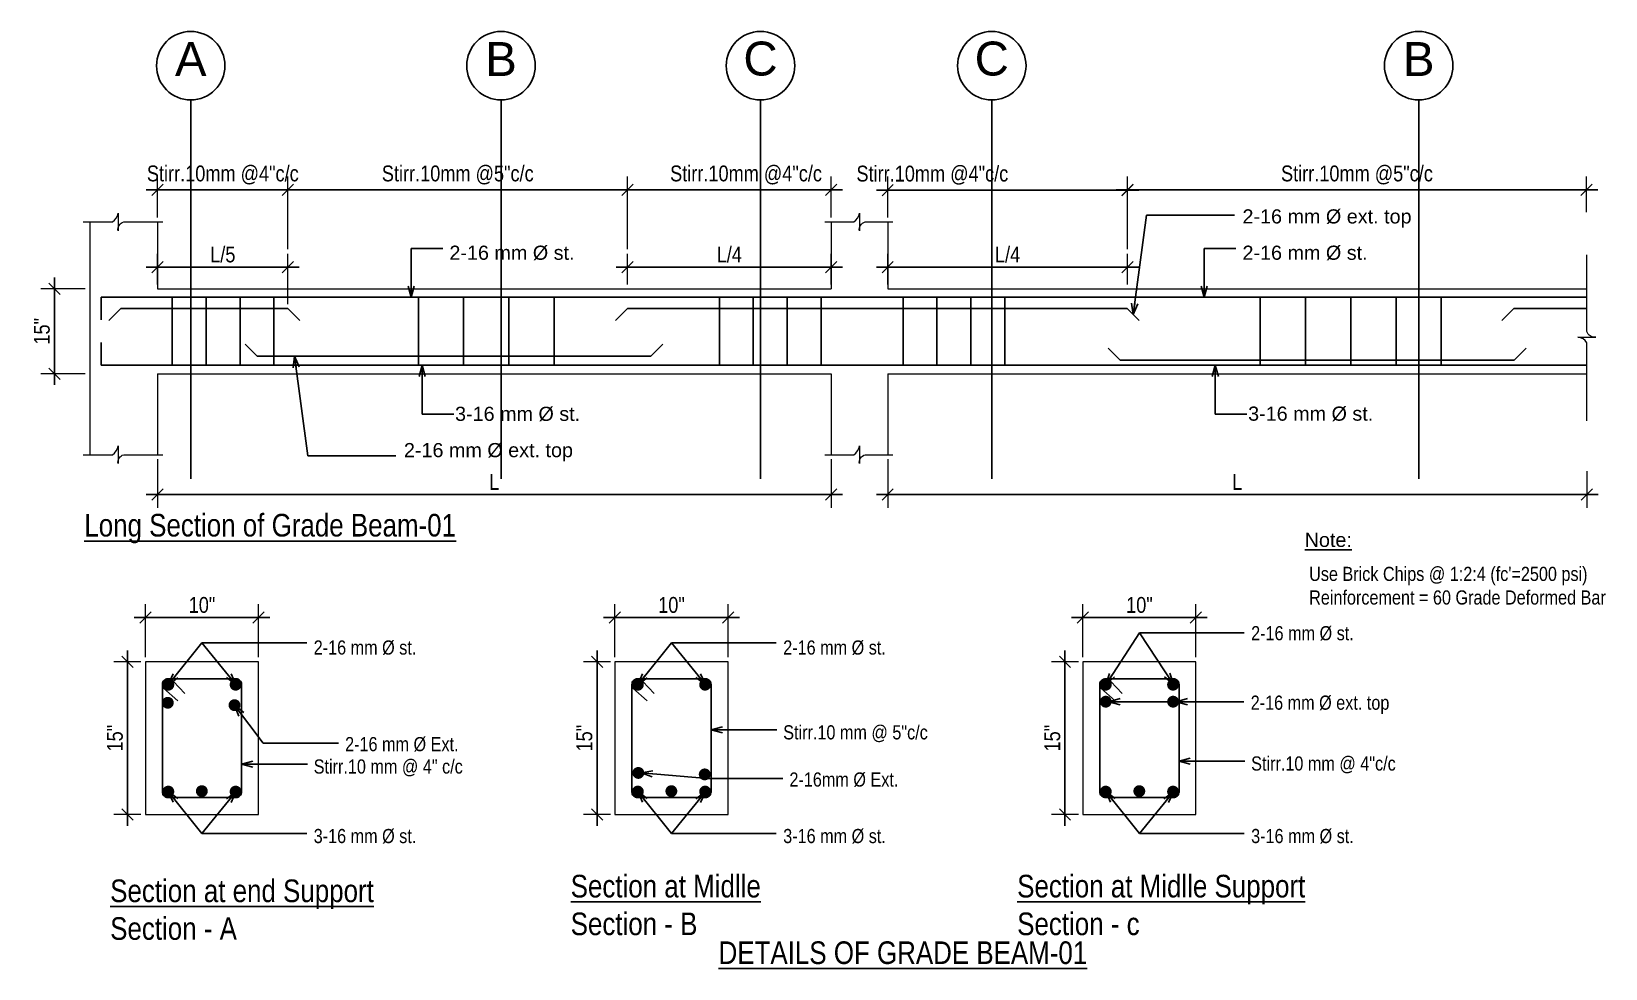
# Model space of a CAD drawing. Header units: inches. Extents: x -4010 to 92088, y -38563 to -1318.
# Drawn here: x 83241 to 83519.3, y -35733 to -35567.3 of the extents above; entities that cross this region are included whole.
import ezdxf

# ---------------------------------------------------------------- set-up
doc = ezdxf.new("R2010")
doc.units = ezdxf.units.IN
doc.header["$MEASUREMENT"] = 0
doc.header["$PDMODE"] = 99
doc.layers.add('DIM', color=7, linetype='Continuous', lineweight=15)
doc.layers.add('LINE', color=8, linetype='Continuous', lineweight=13)
for name, color, linetype in [('Hatch', 3, 'Continuous'), ('Rod', 1, 'Continuous'), ('TEX', 7, 'Continuous')]:
    doc.layers.add(name, color=color, linetype=linetype)
doc.styles.add('R', font='arial.ttf')
doc.styles.get("Standard").update_dxf_attribs({"font": 'ARIALN.TTF'})
doc.styles.add('style0', font='swissel.ttf')
doc.dimstyles.new('_30', dxfattribs={"dimscale": 0.4, "dimtxt": 7, "dimasz": 5, "dimexe": 6, "dimexo": 2, "dimgap": 2, "dimtad": 1, "dimdec": 0, "dimzin": 3, "dimdsep": 46, "dimlunit": 3, "dimtxsty": 'Standard', "dimblk": 'OBLIQUE', "dimcen": 0, "dimdle": 5, "dimclrt": 7, "dimazin": 0, "dimtfac": 0.0375, "dimtdec": 0, "dimtofl": 0, "dimtmove": 0, "dimatfit": 3, "dimldrblk": 'OPEN30', "dimfxl": 6, "dimtvp": 0.8, "dimtolj": 1, "dimtzin": 0, "dimlwe": -1, "dimarcsym": 0})

# ---------------------------------------------------------------- blocks, each defined once
blk = doc.blocks.new('_Oblique')
at = {"color": 0, "linetype": 'ByBlock', "lineweight": -2}
blk.add_line((-0.5, -0.5), (0.5, 0.5), dxfattribs=at)
blk = doc.blocks.new('*D1343')
at = {"layer": 'Defpoints', "color": 0}
for p in [(83251.31, -35612.84), (83245.08, -35627.84), (83251.31, -35627.84)]:
    blk.add_point(p, dxfattribs=at)
at = {"layer": 'DIM', "color": 0}
for p, q in [((83250.51, -35612.84), (83242.68, -35612.84)), ((83250.51, -35627.84), (83242.68, -35627.84))]:
    blk.add_line(p, q, dxfattribs=at)
at = {"layer": 'DIM', "color": 0, "lineweight": -2}
blk.add_line((83245.08, -35610.84), (83245.08, -35629.84), dxfattribs=at)
at = {"layer": 'DIM', "color": 0, "lineweight": -2, "xscale": 2, "yscale": 2, "zscale": 2}
for p, rotation in [((83245.08, -35612.84), 90), ((83245.08, -35627.84), 270)]:
    blk.add_blockref('_Oblique', p, dxfattribs=dict(at, rotation=rotation))
at = {"layer": 'DIM', "color": 7, "insert": (83242.85, -35620.34), "char_height": 2.8, "attachment_point": 5, "rotation": 90}
blk.add_mtext('\\A1;15"', dxfattribs=at)
blk = doc.blocks.new('_Open30')
at = {"color": 0, "linetype": 'ByBlock', "lineweight": -2}
for p, q in [((-1, 0.27), (0, 0)), ((0, 0), (-1, -0.27)), ((0, 0), (-1, 0))]:
    blk.add_line(p, q, dxfattribs=at)
blk = doc.blocks.new('*D1344')
at = {"layer": 'Defpoints', "color": 0}
for p in [(83515.93, -35595.35), (83515.93, -35600.05), (83434.79, -35606.62)]:
    blk.add_point(p, dxfattribs=at)
at = {"layer": 'DIM', "color": 0}
for p, q in [((83434.79, -35605.82), (83434.79, -35592.95)), ((83515.93, -35599.25), (83515.93, -35592.95))]:
    blk.add_line(p, q, dxfattribs=at)
at = {"layer": 'DIM', "color": 0, "lineweight": -2}
blk.add_line((83432.79, -35595.35), (83517.93, -35595.35), dxfattribs=at)
at = {"layer": 'DIM', "color": 0, "lineweight": -2, "xscale": 2, "yscale": 2, "zscale": 2, "rotation": 180}
blk.add_blockref('_Oblique', (83434.79, -35595.35), dxfattribs=at)
at = {"layer": 'DIM', "color": 0, "lineweight": -2, "xscale": 2, "yscale": 2, "zscale": 2}
blk.add_blockref('_Oblique', (83515.93, -35595.35), dxfattribs=at)
at = {"layer": 'DIM', "color": 7, "insert": (83475.36, -35592.71), "char_height": 2.8, "attachment_point": 5}
blk.add_mtext('\\A1;Stirr.10mm @5"c/c', dxfattribs=at)
blk = doc.blocks.new('*D1345')
at = {"layer": 'Defpoints', "color": 0}
for p in [(83382.39, -35595.35), (83382.39, -35601.01), (83346.39, -35606.62)]:
    blk.add_point(p, dxfattribs=at)
at = {"layer": 'DIM', "color": 0}
for p, q in [((83346.39, -35605.82), (83346.39, -35592.95)), ((83382.39, -35600.21), (83382.39, -35592.95))]:
    blk.add_line(p, q, dxfattribs=at)
at = {"layer": 'DIM', "color": 0, "lineweight": -2}
blk.add_line((83344.39, -35595.35), (83384.39, -35595.35), dxfattribs=at)
at = {"layer": 'DIM', "color": 0, "lineweight": -2, "xscale": 2, "yscale": 2, "zscale": 2, "rotation": 180}
blk.add_blockref('_Oblique', (83346.39, -35595.35), dxfattribs=at)
at = {"layer": 'DIM', "color": 0, "lineweight": -2, "xscale": 2, "yscale": 2, "zscale": 2}
blk.add_blockref('_Oblique', (83382.39, -35595.35), dxfattribs=at)
at = {"layer": 'DIM', "color": 7, "insert": (83367.35, -35592.71), "char_height": 2.8, "attachment_point": 5}
blk.add_mtext('\\A1;Stirr.10mm @4"c/c', dxfattribs=at)
blk = doc.blocks.new('*D1346')
at = {"layer": 'Defpoints', "color": 0}
for p in [(83382.39, -35609.02), (83346.39, -35612.84), (83382.39, -35612.84)]:
    blk.add_point(p, dxfattribs=at)
at = {"layer": 'DIM', "color": 0}
for p, q in [((83346.39, -35612.04), (83346.39, -35606.62)), ((83382.39, -35612.04), (83382.39, -35606.62))]:
    blk.add_line(p, q, dxfattribs=at)
at = {"layer": 'DIM', "color": 0, "lineweight": -2}
blk.add_line((83344.39, -35609.02), (83384.39, -35609.02), dxfattribs=at)
at = {"layer": 'DIM', "color": 0, "lineweight": -2, "xscale": 2, "yscale": 2, "zscale": 2, "rotation": 180}
blk.add_blockref('_Oblique', (83346.39, -35609.02), dxfattribs=at)
at = {"layer": 'DIM', "color": 0, "lineweight": -2, "xscale": 2, "yscale": 2, "zscale": 2}
blk.add_blockref('_Oblique', (83382.39, -35609.02), dxfattribs=at)
at = {"layer": 'DIM', "color": 7, "insert": (83364.39, -35606.78), "char_height": 2.8, "attachment_point": 5}
blk.add_mtext('\\A1;L/4', dxfattribs=at)
blk = doc.blocks.new('*D1347')
at = {"layer": 'Defpoints', "color": 0}
for p in [(83346.39, -35595.35), (83286.36, -35606.62), (83346.39, -35606.62)]:
    blk.add_point(p, dxfattribs=at)
at = {"layer": 'DIM', "color": 0}
for p, q in [((83286.36, -35605.82), (83286.36, -35592.95)), ((83346.39, -35605.82), (83346.39, -35592.95))]:
    blk.add_line(p, q, dxfattribs=at)
at = {"layer": 'DIM', "color": 0, "lineweight": -2}
blk.add_line((83284.36, -35595.35), (83348.39, -35595.35), dxfattribs=at)
at = {"layer": 'DIM', "color": 0, "lineweight": -2, "xscale": 2, "yscale": 2, "zscale": 2, "rotation": 180}
blk.add_blockref('_Oblique', (83286.36, -35595.35), dxfattribs=at)
at = {"layer": 'DIM', "color": 0, "lineweight": -2, "xscale": 2, "yscale": 2, "zscale": 2}
blk.add_blockref('_Oblique', (83346.39, -35595.35), dxfattribs=at)
at = {"layer": 'DIM', "color": 7, "insert": (83316.38, -35592.71), "char_height": 2.8, "attachment_point": 5}
blk.add_mtext('\\A1;Stirr.10mm @5"c/c', dxfattribs=at)
blk = doc.blocks.new('*D1348')
at = {"layer": 'Defpoints', "color": 0}
for p in [(83286.36, -35595.35), (83263.31, -35601.01), (83286.36, -35606.62)]:
    blk.add_point(p, dxfattribs=at)
at = {"layer": 'DIM', "color": 0}
for p, q in [((83263.31, -35600.21), (83263.31, -35592.95)), ((83286.36, -35605.82), (83286.36, -35592.95))]:
    blk.add_line(p, q, dxfattribs=at)
at = {"layer": 'DIM', "color": 0, "lineweight": -2}
blk.add_line((83261.31, -35595.35), (83288.36, -35595.35), dxfattribs=at)
at = {"layer": 'DIM', "color": 0, "lineweight": -2, "xscale": 2, "yscale": 2, "zscale": 2, "rotation": 180}
blk.add_blockref('_Oblique', (83263.31, -35595.35), dxfattribs=at)
at = {"layer": 'DIM', "color": 0, "lineweight": -2, "xscale": 2, "yscale": 2, "zscale": 2}
blk.add_blockref('_Oblique', (83286.36, -35595.35), dxfattribs=at)
at = {"layer": 'DIM', "color": 7, "insert": (83274.84, -35592.71), "char_height": 2.8, "attachment_point": 5}
blk.add_mtext('\\A1;Stirr.10mm @4"c/c', dxfattribs=at)
blk = doc.blocks.new('*D1349')
at = {"layer": 'Defpoints', "color": 0}
for p in [(83434.79, -35595.38), (83392.39, -35601.01), (83434.79, -35606.62)]:
    blk.add_point(p, dxfattribs=at)
at = {"layer": 'DIM', "color": 0}
for p, q in [((83392.39, -35600.21), (83392.39, -35592.98)), ((83434.79, -35605.82), (83434.79, -35592.98))]:
    blk.add_line(p, q, dxfattribs=at)
at = {"layer": 'DIM', "color": 0, "lineweight": -2}
blk.add_line((83390.39, -35595.38), (83436.79, -35595.38), dxfattribs=at)
at = {"layer": 'DIM', "color": 0, "lineweight": -2, "xscale": 2, "yscale": 2, "zscale": 2, "rotation": 180}
blk.add_blockref('_Oblique', (83392.39, -35595.38), dxfattribs=at)
at = {"layer": 'DIM', "color": 0, "lineweight": -2, "xscale": 2, "yscale": 2, "zscale": 2}
blk.add_blockref('_Oblique', (83434.79, -35595.38), dxfattribs=at)
at = {"layer": 'DIM', "color": 7, "insert": (83400.29, -35592.74), "char_height": 2.8, "attachment_point": 5}
blk.add_mtext('\\A1;Stirr.10mm @4"c/c', dxfattribs=at)
blk = doc.blocks.new('*D1350')
at = {"layer": 'Defpoints', "color": 0}
for p in [(83434.79, -35609.02), (83392.39, -35612.84), (83434.79, -35612.84)]:
    blk.add_point(p, dxfattribs=at)
at = {"layer": 'DIM', "color": 0}
for p, q in [((83392.39, -35612.04), (83392.39, -35606.62)), ((83434.79, -35612.04), (83434.79, -35606.62))]:
    blk.add_line(p, q, dxfattribs=at)
at = {"layer": 'DIM', "color": 0, "lineweight": -2}
blk.add_line((83390.39, -35609.02), (83436.79, -35609.02), dxfattribs=at)
at = {"layer": 'DIM', "color": 0, "lineweight": -2, "xscale": 2, "yscale": 2, "zscale": 2, "rotation": 180}
blk.add_blockref('_Oblique', (83392.39, -35609.02), dxfattribs=at)
at = {"layer": 'DIM', "color": 0, "lineweight": -2, "xscale": 2, "yscale": 2, "zscale": 2}
blk.add_blockref('_Oblique', (83434.79, -35609.02), dxfattribs=at)
at = {"layer": 'DIM', "color": 7, "insert": (83413.59, -35606.78), "char_height": 2.8, "attachment_point": 5}
blk.add_mtext('\\A1;{\\fArial Narrow|b0|i0|c0|p34;L/4}', dxfattribs=at)
blk = doc.blocks.new('*D1351')
at = {"layer": 'Defpoints', "color": 0}
for p in [(83426.9, -35670.98), (83426.9, -35678.79), (83446.9, -35678.79)]:
    blk.add_point(p, dxfattribs=at)
at = {"layer": 'DIM', "color": 0}
for p, q in [((83426.9, -35677.99), (83426.9, -35668.58)), ((83446.9, -35677.99), (83446.9, -35668.58))]:
    blk.add_line(p, q, dxfattribs=at)
at = {"layer": 'DIM', "color": 0, "lineweight": -2}
blk.add_line((83448.9, -35670.98), (83424.9, -35670.98), dxfattribs=at)
at = {"layer": 'DIM', "color": 0, "lineweight": -2, "xscale": 2, "yscale": 2, "zscale": 2, "rotation": 180}
blk.add_blockref('_Oblique', (83426.9, -35670.98), dxfattribs=at)
at = {"layer": 'DIM', "color": 0, "lineweight": -2, "xscale": 2, "yscale": 2, "zscale": 2}
blk.add_blockref('_Oblique', (83446.9, -35670.98), dxfattribs=at)
at = {"layer": 'DIM', "color": 7, "insert": (83436.9, -35668.75), "char_height": 2.8, "attachment_point": 5}
blk.add_mtext('\\A1;10"', dxfattribs=at)
blk = doc.blocks.new('*D1352')
at = {"layer": 'Defpoints', "color": 0}
for p in [(83344.17, -35670.98), (83344.17, -35678.79), (83364.17, -35678.79)]:
    blk.add_point(p, dxfattribs=at)
at = {"layer": 'DIM', "color": 0}
for p, q in [((83344.17, -35677.99), (83344.17, -35668.58)), ((83364.17, -35677.99), (83364.17, -35668.58))]:
    blk.add_line(p, q, dxfattribs=at)
at = {"layer": 'DIM', "color": 0, "lineweight": -2}
blk.add_line((83366.17, -35670.98), (83342.17, -35670.98), dxfattribs=at)
at = {"layer": 'DIM', "color": 0, "lineweight": -2, "xscale": 2, "yscale": 2, "zscale": 2, "rotation": 180}
blk.add_blockref('_Oblique', (83344.17, -35670.98), dxfattribs=at)
at = {"layer": 'DIM', "color": 0, "lineweight": -2, "xscale": 2, "yscale": 2, "zscale": 2}
blk.add_blockref('_Oblique', (83364.17, -35670.98), dxfattribs=at)
at = {"layer": 'DIM', "color": 7, "insert": (83354.17, -35668.75), "char_height": 2.8, "attachment_point": 5}
blk.add_mtext('\\A1;10"', dxfattribs=at)
blk = doc.blocks.new('*D1353')
at = {"layer": 'Defpoints', "color": 0}
for p in [(83261.16, -35670.98), (83261.16, -35678.79), (83281.16, -35678.79)]:
    blk.add_point(p, dxfattribs=at)
at = {"layer": 'DIM', "color": 0}
for p, q in [((83261.16, -35677.99), (83261.16, -35668.58)), ((83281.16, -35677.99), (83281.16, -35668.58))]:
    blk.add_line(p, q, dxfattribs=at)
at = {"layer": 'DIM', "color": 0, "lineweight": -2}
blk.add_line((83283.16, -35670.98), (83259.16, -35670.98), dxfattribs=at)
at = {"layer": 'DIM', "color": 0, "lineweight": -2, "xscale": 2, "yscale": 2, "zscale": 2, "rotation": 180}
blk.add_blockref('_Oblique', (83261.16, -35670.98), dxfattribs=at)
at = {"layer": 'DIM', "color": 0, "lineweight": -2, "xscale": 2, "yscale": 2, "zscale": 2}
blk.add_blockref('_Oblique', (83281.16, -35670.98), dxfattribs=at)
at = {"layer": 'DIM', "color": 7, "insert": (83271.16, -35668.75), "char_height": 2.8, "attachment_point": 5}
blk.add_mtext('\\A1;10"', dxfattribs=at)
blk = doc.blocks.new('*D1354')
at = {"layer": 'Defpoints', "color": 0}
for p in [(83263.31, -35642.16), (83382.39, -35642.16), (83382.39, -35649.18)]:
    blk.add_point(p, dxfattribs=at)
at = {"layer": 'DIM', "color": 0}
for p, q in [((83263.31, -35642.96), (83263.31, -35651.58)), ((83382.39, -35642.96), (83382.39, -35651.58))]:
    blk.add_line(p, q, dxfattribs=at)
at = {"layer": 'DIM', "color": 0, "lineweight": -2}
blk.add_line((83261.31, -35649.18), (83384.39, -35649.18), dxfattribs=at)
at = {"layer": 'DIM', "color": 0, "lineweight": -2, "xscale": 2, "yscale": 2, "zscale": 2, "rotation": 180}
blk.add_blockref('_Oblique', (83263.31, -35649.18), dxfattribs=at)
at = {"layer": 'DIM', "color": 0, "lineweight": -2, "xscale": 2, "yscale": 2, "zscale": 2}
blk.add_blockref('_Oblique', (83382.39, -35649.18), dxfattribs=at)
at = {"layer": 'DIM', "color": 7, "insert": (83322.85, -35646.98), "char_height": 2.8, "attachment_point": 5}
blk.add_mtext('\\A1;L', dxfattribs=at)
blk = doc.blocks.new('*D1355')
at = {"layer": 'Defpoints', "color": 0}
for p in [(83392.39, -35642.16), (83516, -35644.28), (83516, -35649.18)]:
    blk.add_point(p, dxfattribs=at)
at = {"layer": 'DIM', "color": 0}
for p, q in [((83392.39, -35642.96), (83392.39, -35651.58)), ((83516, -35645.08), (83516, -35651.58))]:
    blk.add_line(p, q, dxfattribs=at)
at = {"layer": 'DIM', "color": 0, "lineweight": -2}
blk.add_line((83390.39, -35649.18), (83518, -35649.18), dxfattribs=at)
at = {"layer": 'DIM', "color": 0, "lineweight": -2, "xscale": 2, "yscale": 2, "zscale": 2, "rotation": 180}
blk.add_blockref('_Oblique', (83392.39, -35649.18), dxfattribs=at)
at = {"layer": 'DIM', "color": 0, "lineweight": -2, "xscale": 2, "yscale": 2, "zscale": 2}
blk.add_blockref('_Oblique', (83516, -35649.18), dxfattribs=at)
at = {"layer": 'DIM', "color": 7, "insert": (83454.19, -35646.98), "char_height": 2.8, "attachment_point": 5}
blk.add_mtext('\\A1;L', dxfattribs=at)
blk = doc.blocks.new('*D1356')
at = {"layer": 'Defpoints', "color": 0}
for p in [(83286.36, -35609.02), (83263.31, -35612.84), (83286.36, -35616.34)]:
    blk.add_point(p, dxfattribs=at)
at = {"layer": 'DIM', "color": 0}
for p, q in [((83263.31, -35612.04), (83263.31, -35606.62)), ((83286.36, -35615.54), (83286.36, -35606.62))]:
    blk.add_line(p, q, dxfattribs=at)
at = {"layer": 'DIM', "color": 0, "lineweight": -2}
blk.add_line((83261.31, -35609.02), (83288.36, -35609.02), dxfattribs=at)
at = {"layer": 'DIM', "color": 0, "lineweight": -2, "xscale": 2, "yscale": 2, "zscale": 2, "rotation": 180}
blk.add_blockref('_Oblique', (83263.31, -35609.02), dxfattribs=at)
at = {"layer": 'DIM', "color": 0, "lineweight": -2, "xscale": 2, "yscale": 2, "zscale": 2}
blk.add_blockref('_Oblique', (83286.36, -35609.02), dxfattribs=at)
at = {"layer": 'DIM', "color": 7, "insert": (83274.84, -35606.77), "char_height": 2.8, "attachment_point": 5}
blk.add_mtext('\\A1;L/5', dxfattribs=at)
blk = doc.blocks.new('*D1359')
at = {"layer": 'Defpoints', "color": 0}
for p in [(83423.74, -35678.79), (83426.9, -35678.79), (83426.9, -35705.79)]:
    blk.add_point(p, dxfattribs=at)
at = {"layer": 'DIM', "color": 0, "lineweight": -2}
blk.add_line((83423.74, -35707.79), (83423.74, -35676.79), dxfattribs=at)
at = {"layer": 'DIM', "color": 0}
for p, q in [((83426.1, -35678.79), (83421.34, -35678.79)), ((83426.1, -35705.79), (83421.34, -35705.79))]:
    blk.add_line(p, q, dxfattribs=at)
at = {"layer": 'DIM', "color": 0, "lineweight": -2, "xscale": 2, "yscale": 2, "zscale": 2}
for p, rotation in [((83423.74, -35678.79), 90), ((83423.74, -35705.79), 270)]:
    blk.add_blockref('_Oblique', p, dxfattribs=dict(at, rotation=rotation))
at = {"layer": 'DIM', "color": 7, "insert": (83421.51, -35692.29), "char_height": 2.8, "attachment_point": 5, "rotation": 90}
blk.add_mtext('\\A1;15"', dxfattribs=at)
blk = doc.blocks.new('*D1357')
at = {"layer": 'Defpoints', "color": 0}
for p in [(83341.01, -35678.79), (83344.17, -35678.79), (83344.17, -35705.79)]:
    blk.add_point(p, dxfattribs=at)
at = {"layer": 'DIM', "color": 0, "lineweight": -2}
blk.add_line((83341.01, -35707.79), (83341.01, -35676.79), dxfattribs=at)
at = {"layer": 'DIM', "color": 0}
for p, q in [((83343.37, -35678.79), (83338.61, -35678.79)), ((83343.37, -35705.79), (83338.61, -35705.79))]:
    blk.add_line(p, q, dxfattribs=at)
at = {"layer": 'DIM', "color": 0, "lineweight": -2, "xscale": 2, "yscale": 2, "zscale": 2}
for p, rotation in [((83341.01, -35678.79), 90), ((83341.01, -35705.79), 270)]:
    blk.add_blockref('_Oblique', p, dxfattribs=dict(at, rotation=rotation))
at = {"layer": 'DIM', "color": 7, "insert": (83338.78, -35692.29), "char_height": 2.8, "attachment_point": 5, "rotation": 90}
blk.add_mtext('\\A1;15"', dxfattribs=at)
blk = doc.blocks.new('*D1358')
at = {"layer": 'Defpoints', "color": 0}
for p in [(83258, -35678.79), (83261.16, -35678.79), (83261.16, -35705.79)]:
    blk.add_point(p, dxfattribs=at)
at = {"layer": 'DIM', "color": 0, "lineweight": -2}
blk.add_line((83258, -35707.79), (83258, -35676.79), dxfattribs=at)
at = {"layer": 'DIM', "color": 0}
for p, q in [((83260.36, -35678.79), (83255.6, -35678.79)), ((83260.36, -35705.79), (83255.6, -35705.79))]:
    blk.add_line(p, q, dxfattribs=at)
at = {"layer": 'DIM', "color": 0, "lineweight": -2, "xscale": 2, "yscale": 2, "zscale": 2}
for p, rotation in [((83258, -35678.79), 90), ((83258, -35705.79), 270)]:
    blk.add_blockref('_Oblique', p, dxfattribs=dict(at, rotation=rotation))
at = {"layer": 'DIM', "color": 7, "insert": (83255.77, -35692.29), "char_height": 2.8, "attachment_point": 5, "rotation": 90}
blk.add_mtext('\\A1;15"', dxfattribs=at)

msp = doc.modelspace()

# ---------------------------------------------------------------- linework, layer by layer
at = {"layer": 'Hatch'}
for p, q in [((83269.174, -35646.41), (83269.174, -35579.429)), ((83324.027, -35646.41), (83324.027, -35579.429)), ((83369.905, -35646.41), (83369.905, -35579.429)), ((83410.796, -35646.41), (83410.796, -35579.429)), ((83486.279, -35646.41), (83486.279, -35579.429))]:
    msp.add_line(p, q, dxfattribs=at)
for centre in [(83269.174, -35573.378), (83324.027, -35573.378), (83369.905, -35573.378), (83410.796, -35573.378), (83486.279, -35573.378)]:
    msp.add_circle(centre, 6.051, dxfattribs=at)
at = {"layer": 'LINE'}
for p, q in [((83251.313, -35601.006), (83251.313, -35642.163)), ((83263.313, -35601.006), (83263.313, -35612.838)), ((83382.39, -35601.006), (83382.39, -35612.838)), ((83382.39, -35601.006), (83382.39, -35612.838)), ((83392.39, -35601.006), (83392.39, -35612.838)), ((83263.313, -35612.838), (83382.39, -35612.838)), ((83392.39, -35612.838), (83515.999, -35612.838)), ((83263.313, -35627.838), (83263.313, -35642.163)), ((83263.313, -35627.838), (83382.39, -35627.838)), ((83382.39, -35627.838), (83382.39, -35642.163)), ((83382.39, -35627.838), (83382.39, -35642.163)), ((83392.39, -35627.838), (83392.39, -35642.163)), ((83392.39, -35627.838), (83515.999, -35627.838))]:
    msp.add_line(p, q, dxfattribs=at)
for points in [[(83250.149, -35601.006), (83255.313, -35601.006, 0.2516591), (83256.313, -35599.437), (83256.313, -35602.574, -0.3614804), (83257.313, -35601.006), (83264.22, -35601.006)], [(83381.273, -35601.006), (83386.387, -35601.006, 0.2516591), (83387.387, -35599.437), (83387.387, -35602.574, -0.3614804), (83388.387, -35601.006), (83393.296, -35601.006)], [(83515.999, -35636.181), (83515.999, -35622.379, 0.2516591), (83514.431, -35621.379), (83517.567, -35621.379, -0.3614804), (83515.999, -35620.379), (83515.999, -35606.796)], [(83250.149, -35642.163), (83255.313, -35642.163, 0.2516591), (83256.313, -35640.595), (83256.313, -35643.732, -0.3614804), (83257.313, -35642.163), (83264.22, -35642.163)], [(83381.273, -35642.163), (83386.387, -35642.163, 0.2516591), (83387.387, -35640.595), (83387.387, -35643.732, -0.3614804), (83388.387, -35642.163), (83393.296, -35642.163)]]:
    msp.add_lwpolyline(points, format="xyb", dxfattribs=at)
for points in [[(83261.156, -35705.789), (83281.156, -35705.789), (83281.156, -35678.789), (83261.156, -35678.789)], [(83344.168, -35705.789), (83364.168, -35705.789), (83364.168, -35678.789), (83344.168, -35678.789)], [(83426.9, -35705.789), (83446.9, -35705.789), (83446.9, -35678.789), (83426.9, -35678.789)]]:
    msp.add_lwpolyline(points, close=True, dxfattribs=at)
at = {"layer": 'Rod'}
for p, q in [((83253.313, -35614.338), (83253.313, -35618.338)), ((83253.313, -35618.338), (83253.313, -35614.338)), ((83253.313, -35614.338), (83515.999, -35614.338)), ((83265.881, -35614.338), (83265.881, -35626.338)), ((83271.881, -35614.338), (83271.881, -35626.338)), ((83277.881, -35614.338), (83277.881, -35626.338)), ((83283.881, -35614.338), (83283.881, -35626.338)), ((83309.422, -35614.338), (83309.422, -35626.338)), ((83317.422, -35614.338), (83317.422, -35626.338)), ((83325.422, -35614.338), (83325.422, -35626.338)), ((83333.422, -35614.338), (83333.422, -35626.338)), ((83362.63, -35614.338), (83362.63, -35626.338)), ((83368.63, -35614.338), (83368.63, -35626.338)), ((83374.63, -35614.338), (83374.63, -35626.338)), ((83380.63, -35614.338), (83380.63, -35626.338)), ((83395.107, -35614.338), (83395.107, -35626.338)), ((83401.107, -35614.338), (83401.107, -35626.338)), ((83407.107, -35614.338), (83407.107, -35626.338)), ((83413.107, -35614.338), (83413.107, -35626.338)), ((83458.268, -35614.338), (83458.268, -35626.338)), ((83466.268, -35614.338), (83466.268, -35626.338)), ((83474.268, -35614.338), (83474.268, -35626.338)), ((83482.268, -35614.338), (83482.268, -35626.338)), ((83490.268, -35614.338), (83490.268, -35626.338)), ((83253.313, -35626.338), (83253.313, -35622.338)), ((83253.313, -35626.338), (83253.313, -35622.338)), ((83253.313, -35626.338), (83515.999, -35626.338))]:
    msp.add_line(p, q, dxfattribs=at)
for points in [[(83288.482, -35618.46), (83286.361, -35616.338), (83256.794, -35616.338), (83254.672, -35618.46)], [(83436.856, -35618.46), (83434.735, -35616.338), (83346.39, -35616.338), (83344.269, -35618.46)], [(83515.999, -35616.338), (83503.074, -35616.338), (83500.953, -35618.46)], [(83352.65, -35622.613), (83350.529, -35624.735), (83280.888, -35624.735), (83278.766, -35622.613)], [(83505.274, -35623.313), (83503.153, -35625.434), (83433.512, -35625.434), (83431.391, -35623.313)], [(83515.999, -35626.338), (83416.39, -35626.338)]]:
    msp.add_lwpolyline(points, dxfattribs=at)
for points in [[(83265.156, -35702.789), (83277.156, -35702.789, 0.4142136), (83278.156, -35701.789), (83278.156, -35682.789, 0.4142136), (83277.156, -35681.789), (83265.156, -35681.789, 0.4142136), (83264.156, -35682.789), (83264.156, -35701.789, 0.4142136)], [(83348.168, -35702.789), (83360.168, -35702.789, 0.4142136), (83361.168, -35701.789), (83361.168, -35682.789, 0.4142136), (83360.168, -35681.789), (83348.168, -35681.789, 0.4142136), (83347.168, -35682.789), (83347.168, -35701.789, 0.4142136)], [(83430.9, -35702.789), (83442.9, -35702.789, 0.4142136), (83443.9, -35701.789), (83443.9, -35682.789, 0.4142136), (83442.9, -35681.789), (83430.9, -35681.789, 0.4142136), (83429.9, -35682.789), (83429.9, -35701.789, 0.4142136)]]:
    msp.add_lwpolyline(points, format="xyb", close=True, dxfattribs=at)
at = {"layer": 'Rod', "const_width": 1.05}
for points in [[(83264.682, -35682.839, -1), (83265.732, -35682.839, -1)], [(83277.629, -35682.839, 1), (83276.579, -35682.839, 1)], [(83347.694, -35682.839, -1), (83348.744, -35682.839, -1)], [(83360.642, -35682.839, 1), (83359.592, -35682.839, 1)], [(83430.426, -35682.839, -1), (83431.476, -35682.839, -1)], [(83443.374, -35682.839, 1), (83442.324, -35682.839, 1)], [(83264.591, -35686.034, -1), (83265.641, -35686.034, -1)], [(83276.387, -35686.457, -1), (83277.437, -35686.457, -1)], [(83430.426, -35685.839, -1), (83431.476, -35685.839, -1)], [(83443.374, -35685.839, 1), (83442.324, -35685.839, 1)], [(83347.781, -35698.437, 1), (83348.831, -35698.437, 1)], [(83359.522, -35698.698, 1), (83360.572, -35698.698, 1)], [(83264.682, -35701.739, 1), (83265.732, -35701.739, 1)], [(83270.608, -35701.657, 1), (83271.658, -35701.657, 1)], [(83277.629, -35701.739, -1), (83276.579, -35701.739, -1)], [(83347.694, -35701.739, 1), (83348.744, -35701.739, 1)], [(83353.62, -35701.657, 1), (83354.67, -35701.657, 1)], [(83360.642, -35701.739, -1), (83359.592, -35701.739, -1)], [(83430.426, -35701.739, 1), (83431.476, -35701.739, 1)], [(83436.353, -35701.657, 1), (83437.403, -35701.657, 1)], [(83443.374, -35701.739, -1), (83442.324, -35701.739, -1)]]:
    msp.add_lwpolyline(points, format="xyb", close=True, dxfattribs=at)
at = {"layer": 'Rod'}
for points in [[(83264.286, -35682.381, 0.2624441), (83264.341, -35683.453), (83266.872, -35685.708)], [(83265.178, -35681.789, -0.3032581), (83266.101, -35682.294), (83268.104, -35684.404)], [(83347.298, -35682.381, 0.2624441), (83347.353, -35683.453), (83349.884, -35685.708)], [(83348.19, -35681.789, -0.3032581), (83349.113, -35682.294), (83351.116, -35684.404)], [(83430.03, -35682.381, 0.2624441), (83430.085, -35683.453), (83432.616, -35685.708)], [(83430.922, -35681.789, -0.3032581), (83431.845, -35682.294), (83433.849, -35684.404)]]:
    msp.add_lwpolyline(points, format="xyb", dxfattribs=at)

# ---------------------------------------------------------------- texts
at = {"layer": 'TEX'}
for s, insert, char_height, attachment_point, style in [('A', (83269.174, -35575.201), 6, 8, 'R'), ('B', (83324.027, -35575.201), 6, 8, 'R'), ('C', (83369.905, -35575.201), 6, 8, 'R'), ('C', (83410.796, -35575.201), 6, 8, 'R'), ('B', (83486.279, -35575.201), 6, 8, 'R'), ('2-16 mm %%C ext. top', (83455.124, -35602.032), 2.5, 7, 'style0'), ('2-16 mm %%C st.', (83314.904, -35607.794), 2.5, 7, 'style0'), ('2-16 mm %%C st.', (83455.124, -35607.794), 2.5, 7, 'style0'), ('3-16 mm %%C st.', (83315.902, -35636.28), 2.5, 7, 'style0'), ('3-16 mm %%C st.', (83456.122, -35636.249), 2.5, 7, 'style0'), ('2-16 mm %%C ext. top', (83306.865, -35640.102), 2.5, 1, 'style0'), ('{\\LNote:}', (83466.118, -35658.509), 2.5, 7, 'style0'), ("{\\fArial Narrow|b0|i0|c0|p34;Use Brick Chips @ 1:2:4 (fc'=2500 psi)\\PReinforcement = 60 Grade Deformed Bar}", (83466.907, -35668.695), 2.5, 7, 'style0'), ('{\\fArial Narrow|b0|i0|c0|p34;2-16 mm %%C st.}', (83456.654, -35675.071), 2.5, 7, 'style0'), ('{\\fArial Narrow|b0|i0|c0|p34;2-16 mm %%C st.}', (83290.909, -35677.604), 2.5, 7, 'style0'), ('{\\fArial Narrow|b0|i0|c0|p34;2-16 mm %%C st.}', (83373.922, -35677.604), 2.5, 7, 'style0'), ('{\\fArial Narrow|b0|i0|c0|p34;2-16 mm %%C ext. top}', (83456.574, -35688.013), 2.5, 7, 'style0'), ('{\\fArial Narrow|b0|i0|c0|p34;Stirr.10 mm @ 5"c/c}', (83373.922, -35693.009), 2.5, 7, 'style0'), ('{\\fArial Narrow|b0|i0|c0|p34;2-16 mm %%C Ext.}', (83296.464, -35694.687), 2.5, 7, 'style0'), ('{\\fArial Narrow|b0|i0|c0|p34;Stirr.10 mm @ 4" c/c}', (83290.909, -35699.053), 2.5, 7, 'style0'), ('{\\fArial Narrow|b0|i0|c0|p34;Stirr.10 mm @ 4"c/c}', (83456.654, -35698.517), 2.5, 7, 'style0'), ('{\\fArial Narrow|b0|i0|c0|p34;2-16mm %%C Ext.}', (83375.022, -35700.944), 2.5, 7, 'style0'), ('{\\fArial Narrow|b0|i0|c0|p34;3-16 mm %%C st.}', (83290.909, -35710.938), 2.5, 7, 'style0'), ('{\\fArial Narrow|b0|i0|c0|p34;3-16 mm %%C st.}', (83373.922, -35710.938), 2.5, 7, 'style0'), ('{\\fArial Narrow|b0|i0|c0|p34;3-16 mm %%C st.}', (83456.654, -35710.938), 2.5, 7, 'style0')]:
    msp.add_mtext(s, dxfattribs=dict(at, insert=insert, char_height=char_height, attachment_point=attachment_point, style=style))
at = {"layer": 'TEX', "char_height": 3.9998, "attachment_point": 1}
for s, insert in [('{\\LLong Section of Grade Beam-01}', (83250.354, -35652.632)), ('{\\LSection at end Support \\P}Section - A', (83254.928, -35717.28)), ('{\\LSection at Midlle\\P}Section - B', (83336.345, -35716.455)), ('{\\LSection at Midlle} {\\LSupport\\P\\fArial Narrow|b0|i0|c0|p34;\\lSection - }c', (83415.287, -35716.455)), ('{\\LDETAILS OF GRADE BEAM-01 }', (83362.498, -35728.224))]:
    msp.add_mtext(s, dxfattribs=dict(at, insert=insert))

# ---------------------------------------------------------------- dimensions: what is measured, and where the dimension line sits
at = {"layer": 'DIM'}
for base, p1, p2, picture, middle in [((83286.361, -35595.348), (83263.313, -35601.006), (83286.361, -35606.617), '*D1348', (83274.837, -35595.348)), ((83382.39, -35595.348), (83346.39, -35606.622), (83382.39, -35601.006), '*D1345', (83367.354, -35595.348)), ((83434.788, -35595.379), (83392.39, -35601.006), (83434.788, -35606.622), '*D1349', (83400.288, -35595.379))]:
    dim = msp.add_linear_dim(base=base, p1=p1, p2=p2, angle=180, text='Stirr.10mm @4"c/c', dimstyle='_30', dxfattribs=at)
    dim.commit()
    dim.dimension.update_dxf_attribs({"geometry": picture, "text_midpoint": middle, "dimtype": 160})
for base, p1, p2, angle, text, picture, middle in [((83346.39, -35595.348), (83286.361, -35606.617), (83346.39, -35606.622), 180, 'Stirr.10mm @5"c/c', '*D1347', (83316.376, -35592.712)), ((83515.931, -35595.348), (83434.788, -35606.622), (83515.931, -35600.053), 180, 'Stirr.10mm @5"c/c', '*D1344', (83475.359, -35592.712)), ((83245.081, -35627.838), (83251.313, -35612.838), (83251.313, -35627.838), 90, '15"', '*D1343', (83242.851, -35620.338)), ((83258, -35678.789), (83261.156, -35705.789), (83261.156, -35678.789), 90, '15"', '*D1358', (83255.77, -35692.289)), ((83341.012, -35678.789), (83344.168, -35705.789), (83344.168, -35678.789), 90, '15"', '*D1357', (83338.782, -35692.289)), ((83423.744, -35678.789), (83426.9, -35705.789), (83426.9, -35678.789), 90, '15"', '*D1359', (83421.514, -35692.289))]:
    dim = msp.add_linear_dim(base=base, p1=p1, p2=p2, angle=angle, text=text, dimstyle='_30', dxfattribs=at)
    dim.commit()
    dim.dimension.update_dxf_attribs({"geometry": picture, "text_midpoint": middle})
for base, p1, p2, text, picture, middle in [((83286.361, -35609.017), (83263.313, -35612.838), (83286.361, -35616.338), 'L/5', '*D1356', (83274.837, -35606.769)), ((83382.39, -35609.022), (83346.39, -35612.838), (83382.39, -35612.838), 'L/4', '*D1346', (83364.39, -35606.775)), ((83434.788, -35609.022), (83392.39, -35612.838), (83434.788, -35612.838), '{\\fArial Narrow|b0|i0|c0|p34;L/4}', '*D1350', (83413.589, -35606.775)), ((83382.39, -35649.184), (83263.313, -35642.163), (83382.39, -35642.163), 'L', '*D1354', (83322.852, -35646.984)), ((83515.999, -35649.184), (83392.39, -35642.163), (83515.999, -35644.282), 'L', '*D1355', (83454.195, -35646.984)), ((83261.156, -35670.983), (83281.156, -35678.789), (83261.156, -35678.789), '10"', '*D1353', (83271.156, -35668.754)), ((83344.168, -35670.983), (83364.168, -35678.789), (83344.168, -35678.789), '10"', '*D1352', (83354.168, -35668.754)), ((83426.9, -35670.983), (83446.9, -35678.789), (83426.9, -35678.789), '10"', '*D1351', (83436.9, -35668.754))]:
    dim = msp.add_linear_dim(base=base, p1=p1, p2=p2, text=text, dimstyle='_30', dxfattribs=at)
    dim.commit()
    dim.dimension.update_dxf_attribs({"geometry": picture, "text_midpoint": middle})

# ---------------------------------------------------------------- leaders
for points in [[(83435.795, -35617.399), (83438.161, -35599.797), (83453.683, -35599.797)], [(83308.127, -35614.338), (83308.127, -35605.704), (83313.72, -35605.704)], [(83448.348, -35614.338), (83448.348, -35605.704), (83453.941, -35605.704)], [(83287.536, -35624.735), (83289.902, -35642.337), (83305.424, -35642.337)], [(83310.097, -35626.338), (83310.097, -35634.972), (83315.69, -35634.972)], [(83450.317, -35626.338), (83450.317, -35634.972), (83455.91, -35634.972)], [(83430.951, -35682.839), (83436.9, -35673.674)], [(83442.9, -35682.789), (83436.9, -35673.674), (83455.432, -35673.674)], [(83265.207, -35682.839), (83271.156, -35675.43)], [(83277.156, -35682.789), (83271.156, -35675.43), (83289.687, -35675.43)], [(83348.219, -35682.839), (83354.168, -35675.43)], [(83360.168, -35682.789), (83354.168, -35675.43), (83372.7, -35675.43)], [(83431.476, -35685.839), (83455.352, -35685.839)], [(83443.414, -35685.839), (83455.352, -35685.839)], [(83276.912, -35686.457), (83281.95, -35693.145), (83295.277, -35693.145)], [(83361.168, -35690.835), (83372.812, -35690.835)], [(83278.156, -35696.879), (83289.8, -35696.879)], [(83443.9, -35696.343), (83455.544, -35696.343)], [(83348.831, -35698.449), (83360.508, -35699.401), (83373.834, -35699.401)], [(83265.207, -35701.739), (83271.156, -35709.134)], [(83277.156, -35701.789), (83271.156, -35709.134), (83289.687, -35709.134)], [(83348.219, -35701.739), (83354.168, -35709.134)], [(83360.168, -35701.789), (83354.168, -35709.134), (83372.7, -35709.134)], [(83430.951, -35701.739), (83436.9, -35709.134)], [(83442.9, -35701.789), (83436.9, -35709.134), (83455.432, -35709.134)]]:
    msp.add_leader(points, dimstyle='_30', dxfattribs=at)

doc.saveas('drawing.dxf')
